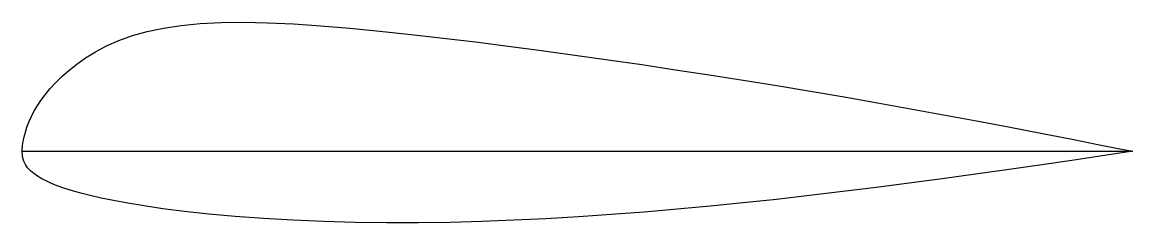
# Model space of a CAD drawing. Extents: x 0 to 280, y -18 to 33.
import ezdxf

# ---------------------------------------------------------------- set-up
doc = ezdxf.new("R2010")
doc.units = 0
doc.header["$MEASUREMENT"] = 0
doc.layers.get('0').update_dxf_attribs({"linetype": 'CONTINUOUS'})
doc.layers.add('air', color=7, linetype='CONTINUOUS')

msp = doc.modelspace()

# ---------------------------------------------------------------- linework, layer by layer
at = {"color": 3, "linetype": 'Continuous'}
msp.add_lwpolyline([(0, 0), (280, 0)], dxfattribs=at)
at = {"layer": 'air', "color": 1}
msp.add_lwpolyline([(280, 0), (276.73, -0.49), (271.15, -1.32), (264.62, -2.29), (257.08, -3.39), (248.85, -4.57), (240.37, -5.76), (231.97, -6.92), (223.63, -8.04), (215.3, -9.13), (206.93, -10.18), (198.53, -11.19), (190.14, -12.15), (181.77, -13.05), (173.43, -13.88), (165.11, -14.65), (156.8, -15.35), (148.5, -15.99), (140.24, -16.55), (132.03, -17.03), (123.92, -17.44), (115.88, -17.75), (107.87, -17.97), (99.88, -18.08), (91.9, -18.07), (83.94, -17.95), (76.06, -17.73), (68.34, -17.4), (60.87, -16.98), (53.73, -16.48), (47.04, -15.88), (40.93, -15.22), (35.49, -14.52), (30.73, -13.82), (26.59, -13.13), (23.01, -12.47), (19.89, -11.82), (17.16, -11.2), (14.76, -10.59), (12.64, -9.98), (10.75, -9.39), (9.07, -8.79), (7.57, -8.18), (6.21, -7.55), (4.98, -6.92), (3.87, -6.27), (2.89, -5.62), (2.05, -4.93), (1.36, -4.17), (0.81, -3.35), (0.4, -2.46), (0.13, -1.74), (0.01, -0.11), (0, 0), (0.09, 1.45), (0.26, 2.47), (0.5, 3.67), (0.8, 4.84), (1.17, 6.08), (1.65, 7.34), (2.23, 8.66), (2.92, 10.02), (3.74, 11.41), (4.68, 12.84), (5.75, 14.29), (6.98, 15.79), (8.37, 17.32), (9.95, 18.87), (11.73, 20.45), (13.74, 22.04), (15.98, 23.62), (18.5, 25.16), (21.29, 26.64), (24.39, 28.01), (27.79, 29.24), (31.52, 30.29), (35.59, 31.15), (40.04, 31.82), (44.88, 32.3), (50.13, 32.56), (55.79, 32.63), (61.87, 32.5), (68.37, 32.19), (75.28, 31.71), (82.57, 31.11), (90.19, 30.37), (98.06, 29.54), (106.11, 28.62), (114.29, 27.64), (122.56, 26.59), (130.91, 25.49), (139.31, 24.33), (147.74, 23.14), (156.21, 21.9), (164.71, 20.62), (173.22, 19.31), (181.75, 17.97), (190.27, 16.59), (198.77, 15.18), (207.23, 13.73), (215.62, 12.26), (223.94, 10.76), (232.25, 9.24), (240.62, 7.67), (249.05, 6.07), (257.25, 4.49), (264.73, 3.04), (271.22, 1.75), (276.75, 0.65)], close=True, dxfattribs=at)

doc.saveas('drawing.dxf')
